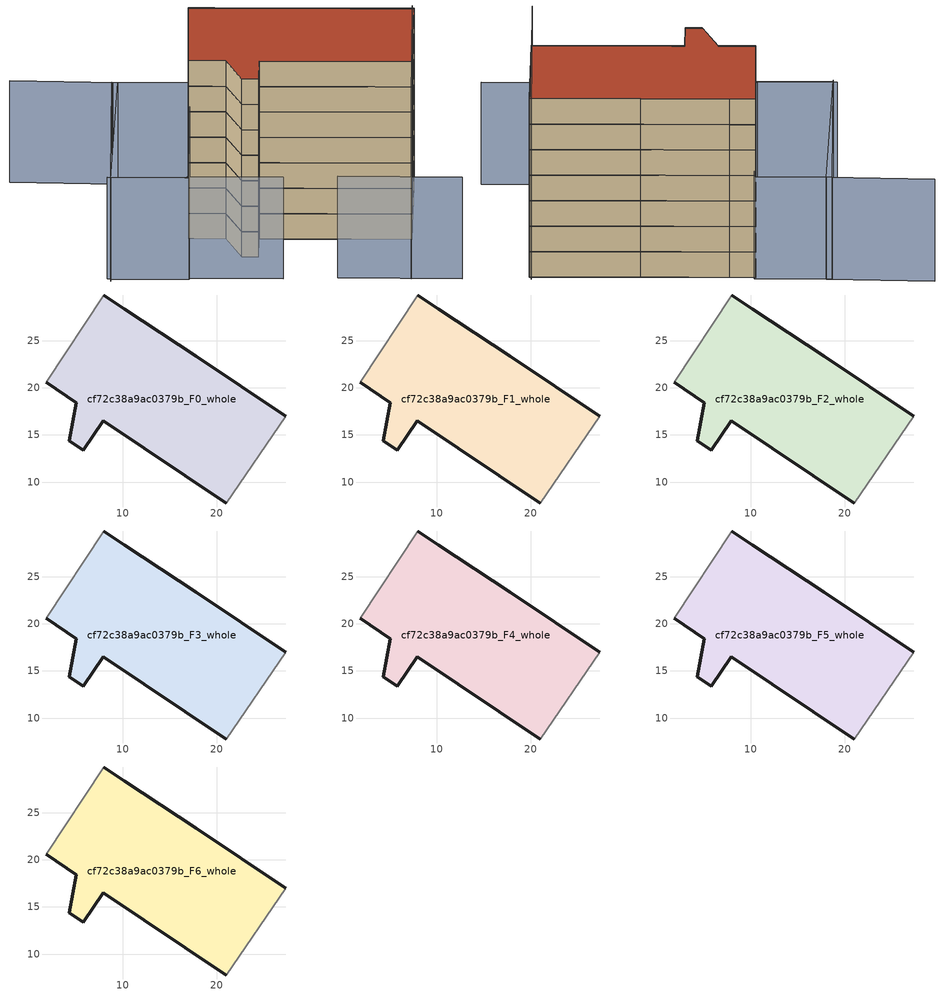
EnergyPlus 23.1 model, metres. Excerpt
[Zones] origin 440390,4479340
cf72c38a9ac0379b_F0_whole
 floor ground (EU_floor_Construction): 21.03,7.77 27.34,17 17.83,23.34 10.25,28.37 8.02,29.87 1.88,20.58 5.08,18.45 4.35,14.39 5.83,13.4 7.93,16.54 z0
 wall outside (EU_wall_Construction): 21.03,7.77 7.93,16.54 5.83,13.4 4.35,14.39 5.08,18.45 1.88,20.58 / 8.02,29.87 10.25,28.37 17.83,23.34 27.34,17 z0:3
 wall adiabatic (EU_wall_Construction): 27.34,17 21.03,7.77 / 1.88,20.58 8.02,29.87 z0:3
cf72c38a9ac0379b_F1_whole
 floor to cf72c38a9ac0379b_F0_whole (EU_floor_Construction): 21.03,7.77 27.34,17 17.82,23.34 10.25,28.37 8.02,29.87 1.88,20.58 5.08,18.45 4.35,14.39 5.83,13.4 7.93,16.54 z3
 wall outside (EU_wall_Construction): 21.03,7.77 7.93,16.54 5.83,13.4 4.35,14.39 5.08,18.45 1.88,20.58 / 8.02,29.87 10.25,28.37 17.83,23.34 27.34,17 z3:6
 wall adiabatic (EU_wall_Construction): 27.34,17 21.03,7.77 / 1.88,20.58 8.02,29.87 z3:6
cf72c38a9ac0379b_F2_whole
 floor to cf72c38a9ac0379b_F1_whole (EU_floor_Construction): 21.03,7.77 27.34,17 17.82,23.34 10.25,28.37 8.02,29.87 1.88,20.58 5.08,18.45 4.35,14.39 5.83,13.4 7.93,16.54 z6
 wall outside (EU_wall_Construction): 21.03,7.77 7.93,16.54 5.83,13.4 4.35,14.39 5.08,18.45 1.88,20.58 / 8.02,29.87 10.25,28.37 17.83,23.34 27.34,17 z6:9
 wall adiabatic (EU_wall_Construction): 27.34,17 21.03,7.77 / 1.88,20.58 8.02,29.87 z6:9
cf72c38a9ac0379b_F3_whole
 floor to cf72c38a9ac0379b_F2_whole (EU_floor_Construction): 21.03,7.77 27.34,17 17.82,23.34 10.25,28.37 8.02,29.87 1.88,20.58 5.08,18.45 4.35,14.39 5.83,13.4 7.93,16.54 z9
 wall outside (EU_wall_Construction): 21.03,7.77 7.93,16.54 5.83,13.4 4.35,14.39 5.08,18.45 1.88,20.58 / 8.02,29.87 10.25,28.37 17.83,23.34 27.34,17 z9:12
 wall adiabatic (EU_wall_Construction): 27.34,17 21.03,7.77 / 1.88,20.58 8.02,29.87 z9:12
cf72c38a9ac0379b_F4_whole
 floor to cf72c38a9ac0379b_F3_whole (EU_floor_Construction): 21.03,7.77 27.34,17 17.82,23.34 10.25,28.37 8.02,29.87 1.88,20.58 5.08,18.45 4.35,14.39 5.83,13.4 7.93,16.54 z12
 wall outside (EU_wall_Construction): 21.03,7.77 7.93,16.54 5.83,13.4 4.35,14.39 5.08,18.45 1.88,20.58 / 8.02,29.87 10.25,28.37 17.83,23.34 27.34,17 z12:15
 wall adiabatic (EU_wall_Construction): 27.34,17 21.03,7.77 / 1.88,20.58 8.02,29.87 z12:15
cf72c38a9ac0379b_F5_whole
 floor to cf72c38a9ac0379b_F4_whole (EU_floor_Construction): 21.03,7.77 27.34,17 17.82,23.34 10.25,28.37 8.02,29.87 1.88,20.58 5.08,18.45 4.35,14.39 5.83,13.4 7.93,16.54 z15
 wall outside (EU_wall_Construction): 21.03,7.77 7.93,16.54 5.83,13.4 4.35,14.39 5.08,18.45 1.88,20.58 / 8.02,29.87 10.25,28.37 17.83,23.34 27.34,17 z15:18
 wall adiabatic (EU_wall_Construction): 27.34,17 21.03,7.77 / 1.88,20.58 8.02,29.87 z15:18
cf72c38a9ac0379b_F6_whole
 floor to cf72c38a9ac0379b_F5_whole (EU_floor_Construction): 21.03,7.77 27.34,17 17.82,23.34 10.25,28.37 8.02,29.87 1.88,20.58 5.08,18.45 4.35,14.39 5.83,13.4 7.93,16.54 z18
 wall outside (EU_wall_Construction): 21.03,7.77 7.93,16.54 5.83,13.4 4.35,14.39 5.08,18.45 1.88,20.58 / 8.02,29.87 10.25,28.37 17.83,23.34 27.34,17 z18:21
 wall adiabatic (EU_wall_Construction): 27.34,17 21.03,7.77 / 1.88,20.58 8.02,29.87 z18:21
 roof outside (EU_roof_Construction): 17.83,23.34 27.34,17 21.03,7.77 7.93,16.54 5.83,13.4 4.35,14.39 5.08,18.45 1.88,20.58 8.02,29.87 10.25,28.37 z21
shading: -9.71,18.19 -2.72,13.43 / 10.19,5.26 20.8,-1.92 / -2.78,13.74 5.42,8.17 / -6.93,40.6 2.15,34.13 / 2.15,34.13 -9.64,17.58 / -9.42,17.89 1.63,34.49 / 1.63,34.49 8.33,30.03 / 8.33,30.03 -2.72,13.43 / -2.72,13.43 -9.42,17.89 z0:12; 16.41,0.99 27.44,17.51 z0:21
[Building]
EU S2 Campaign: North Axis=0; Terrain=City; Solar Distribution=FullExterior
[Site:Location]
Madrid: Latitude=40.5; Longitude=-3.5; Time Zone=1; Elevation=609
[SizingPeriod:WeatherFileDays]
AnnualSizingPeriod: Begin Month=1; Begin Day of Month=1; End Month=12; End Day of Month=31; Day of Week for Start Day=Monday; Use Weather File Daylight Saving Period=No; Use Weather File Rain and Snow Indicators=No
[MATERIAL]
EU_InternalMass_Material: Roughness=MediumRough; Thickness=0.1; Conductivity=1; Density=1800; Specific Heat=900; Thermal Absorptance=0.9; Solar Absorptance=0.7; Visible Absorptance=0.7
[MATERIAL:NOMASS] Roughness=MediumRough; Thermal Absorptance=0.9; Solar Absorptance=0.7; Visible Absorptance=0.7
Name | Thermal Resistance
EU_wall_NoMass | 1.60022
EU_roof_NoMass | 1.57597
EU_floor_NoMass | 0.470652
[CONSTRUCTION]
EU_wall_Construction: EU_wall_NoMass
EU_roof_Construction: EU_roof_NoMass
EU_floor_Construction: EU_floor_NoMass
EU_InternalMass_Construction: EU_InternalMass_Material
[ZONE] Type=1; Multiplier=1; Ceiling Height=autocalculate; Volume=803.351; Floor Area=autocalculate; Part of Total Floor Area=Yes
cf72c38a9ac0379b_F0_whole; cf72c38a9ac0379b_F1_whole; cf72c38a9ac0379b_F2_whole; cf72c38a9ac0379b_F3_whole; cf72c38a9ac0379b_F4_whole; cf72c38a9ac0379b_F5_whole; cf72c38a9ac0379b_F6_whole
[INTERNALMASS] Construction=EU_InternalMass_Construction; Surface Area=267.791
Name | Zone or ZoneList
cf72c38a9ac0379b_F0_whole_EU_InternalMass | cf72c38a9ac0379b_F0_whole
cf72c38a9ac0379b_F1_whole_EU_InternalMass | cf72c38a9ac0379b_F1_whole
cf72c38a9ac0379b_F2_whole_EU_InternalMass | cf72c38a9ac0379b_F2_whole
cf72c38a9ac0379b_F3_whole_EU_InternalMass | cf72c38a9ac0379b_F3_whole
cf72c38a9ac0379b_F4_whole_EU_InternalMass | cf72c38a9ac0379b_F4_whole
cf72c38a9ac0379b_F5_whole_EU_InternalMass | cf72c38a9ac0379b_F5_whole
cf72c38a9ac0379b_F6_whole_EU_InternalMass | cf72c38a9ac0379b_F6_whole
[OTHEREQUIPMENT] Fuel Type=Electricity; Design Level Calculation Method=Watts/Area; Power per Zone Floor Area=1; Fraction Latent=0; Fraction Radiant=0; Fraction Lost=0; Carbon Dioxide Generation Rate=0; EndUse Subcategory=EU_Step8_InternalGains
Name | Zone or ZoneList or Space or SpaceList | Schedule
EU_Step8_InternalGain_cf72c38a9ac0379b_F0_whole_f000 | cf72c38a9ac0379b_F0_whole | EU_Step8_GainSchedule_cf72c38a9ac0379b_F0_whole_f000
EU_Step8_InternalGain_cf72c38a9ac0379b_F1_whole_f000 | cf72c38a9ac0379b_F1_whole | EU_Step8_GainSchedule_cf72c38a9ac0379b_F1_whole_f000
EU_Step8_InternalGain_cf72c38a9ac0379b_F2_whole_f000 | cf72c38a9ac0379b_F2_whole | EU_Step8_GainSchedule_cf72c38a9ac0379b_F2_whole_f000
EU_Step8_InternalGain_cf72c38a9ac0379b_F3_whole_f000 | cf72c38a9ac0379b_F3_whole | EU_Step8_GainSchedule_cf72c38a9ac0379b_F3_whole_f000
EU_Step8_InternalGain_cf72c38a9ac0379b_F4_whole_f000 | cf72c38a9ac0379b_F4_whole | EU_Step8_GainSchedule_cf72c38a9ac0379b_F4_whole_f000
EU_Step8_InternalGain_cf72c38a9ac0379b_F5_whole_f000 | cf72c38a9ac0379b_F5_whole | EU_Step8_GainSchedule_cf72c38a9ac0379b_F5_whole_f000
EU_Step8_InternalGain_cf72c38a9ac0379b_F6_whole_f000 | cf72c38a9ac0379b_F6_whole | EU_Step8_GainSchedule_cf72c38a9ac0379b_F6_whole_f000
[ZONEVENTILATION:DESIGNFLOWRATE] Schedule=EU_AlwaysOn; Design Flow Rate Calculation Method=AirChanges/Hour; Air Changes per Hour=0.480704; Ventilation Type=Natural; Fan Pressure Rise=0; Fan Total Efficiency=1; Constant Term Coefficient=1; Temperature Term Coefficient=0; Velocity Term Coefficient=0; Velocity Squared Term Coefficient=0; Minimum Indoor Temperature=-100; Maximum Indoor Temperature=100; Delta Temperature=-100; Minimum Outdoor Temperature=-100; Maximum Outdoor Temperature=100; Maximum Wind Speed=40
Name | Zone or ZoneList or Space or SpaceList
EU_ConstantAir_cf72c38a9ac0379b_F0_whole | cf72c38a9ac0379b_F0_whole
EU_ConstantAir_cf72c38a9ac0379b_F1_whole | cf72c38a9ac0379b_F1_whole
EU_ConstantAir_cf72c38a9ac0379b_F2_whole | cf72c38a9ac0379b_F2_whole
EU_ConstantAir_cf72c38a9ac0379b_F3_whole | cf72c38a9ac0379b_F3_whole
EU_ConstantAir_cf72c38a9ac0379b_F4_whole | cf72c38a9ac0379b_F4_whole
EU_ConstantAir_cf72c38a9ac0379b_F5_whole | cf72c38a9ac0379b_F5_whole
EU_ConstantAir_cf72c38a9ac0379b_F6_whole | cf72c38a9ac0379b_F6_whole
[HVACTEMPLATE:THERMOSTAT] Constant Heating Setpoint=20; Constant Cooling Setpoint=50
EU_HeatOnly_cf72c38a9ac0379b_F0_whole; EU_HeatOnly_cf72c38a9ac0379b_F1_whole; EU_HeatOnly_cf72c38a9ac0379b_F2_whole; EU_HeatOnly_cf72c38a9ac0379b_F3_whole; EU_HeatOnly_cf72c38a9ac0379b_F4_whole; EU_HeatOnly_cf72c38a9ac0379b_F5_whole; EU_HeatOnly_cf72c38a9ac0379b_F6_whole
[HVACTEMPLATE:ZONE:IDEALLOADSAIRSYSTEM] System Availability Schedule=EU_AlwaysOn; Maximum Heating Supply Air Temperature=50; Minimum Cooling Supply Air Temperature=13; Maximum Heating Supply Air Humidity Ratio=0.0156; Minimum Cooling Supply Air Humidity Ratio=0.0077; Heating Limit=NoLimit; Cooling Limit=NoLimit; Heating Availability Schedule=EU_AlwaysOn; Cooling Availability Schedule=EU_CoolingOff; Dehumidification Control Type=ConstantSensibleHeatRatio; Cooling Sensible Heat Ratio=0.7; Dehumidification Setpoint=60; Humidification Control Type=None; Humidification Setpoint=30; Outdoor Air Method=None; Outdoor Air Flow Rate per Person=0.00944; Outdoor Air Flow Rate per Zone Floor Area=0; Outdoor Air Flow Rate per Zone=0; Demand Controlled Ventilation Type=None; Outdoor Air Economizer Type=NoEconomizer; Heat Recovery Type=None; Sensible Heat Recovery Effectiveness=0.7; Latent Heat Recovery Effectiveness=0.65
Name | Template Thermostat
cf72c38a9ac0379b_F0_whole | EU_HeatOnly_cf72c38a9ac0379b_F0_whole
cf72c38a9ac0379b_F1_whole | EU_HeatOnly_cf72c38a9ac0379b_F1_whole
cf72c38a9ac0379b_F2_whole | EU_HeatOnly_cf72c38a9ac0379b_F2_whole
cf72c38a9ac0379b_F3_whole | EU_HeatOnly_cf72c38a9ac0379b_F3_whole
cf72c38a9ac0379b_F4_whole | EU_HeatOnly_cf72c38a9ac0379b_F4_whole
cf72c38a9ac0379b_F5_whole | EU_HeatOnly_cf72c38a9ac0379b_F5_whole
cf72c38a9ac0379b_F6_whole | EU_HeatOnly_cf72c38a9ac0379b_F6_whole
[SIZING:ZONE] Zone Cooling Design Supply Air Temperature Input Method=SupplyAirTemperature; Zone Cooling Design Supply Air Temperature=13; Zone Heating Design Supply Air Temperature Input Method=SupplyAirTemperature; Zone Heating Design Supply Air Temperature=50; Zone Cooling Design Supply Air Humidity Ratio=0.008; Zone Heating Design Supply Air Humidity Ratio=0.008; Cooling Design Air Flow Method=DesignDay; Cooling Design Air Flow Rate=0; Cooling Minimum Air Flow per Zone Floor Area=0.000762; Cooling Minimum Air Flow=0; Cooling Minimum Air Flow Fraction=0.2; Heating Design Air Flow Method=DesignDay; Heating Design Air Flow Rate=0; Heating Maximum Air Flow per Zone Floor Area=0.002032; Heating Maximum Air Flow=0.141576; Heating Maximum Air Flow Fraction=0.3; Account for Dedicated Outdoor Air System=No; Dedicated Outdoor Air System Control Strategy=NeutralSupplyAir; Dedicated Outdoor Air Low Setpoint Temperature for Design=autosize; Dedicated Outdoor Air High Setpoint Temperature for Design=autosize; Zone Load Sizing Method=Sensible Load Only No Latent Load; Zone Latent Cooling Design Supply Air Humidity Ratio Input Method=HumidityRatioDifference; Zone Cooling Design Supply Air Humidity Ratio Difference=0.005; Zone Latent Heating Design Supply Air Humidity Ratio Input Method=HumidityRatioDifference; Zone Humidification Design Supply Air Humidity Ratio Difference=0.005
cf72c38a9ac0379b_F0_whole; cf72c38a9ac0379b_F1_whole; cf72c38a9ac0379b_F2_whole; cf72c38a9ac0379b_F3_whole; cf72c38a9ac0379b_F4_whole; cf72c38a9ac0379b_F5_whole; cf72c38a9ac0379b_F6_whole
[SCHEDULE:CONSTANT]
Name | Hourly Value
EU_AlwaysOn | 1
EU_CoolingOff | 0
[SCHEDULE:FILE] Column Number=1; Rows to Skip at Top=0; Number of Hours of Data=8760; Column Separator=Comma; Interpolate to Timestep=No; Minutes per Item=60; Adjust Schedule for Daylight Savings=Yes
Name | File
EU_Step8_GainSchedule_cf72c38a9ac0379b_F0_whole_f000 | ../../schedules/cf72c38a9ac0379b/cf72c38a9ac0379b_F0_whole_f000_gain.csv
EU_Step8_GainSchedule_cf72c38a9ac0379b_F1_whole_f000 | ../../schedules/cf72c38a9ac0379b/cf72c38a9ac0379b_F1_whole_f000_gain.csv
EU_Step8_GainSchedule_cf72c38a9ac0379b_F2_whole_f000 | ../../schedules/cf72c38a9ac0379b/cf72c38a9ac0379b_F2_whole_f000_gain.csv
EU_Step8_GainSchedule_cf72c38a9ac0379b_F3_whole_f000 | ../../schedules/cf72c38a9ac0379b/cf72c38a9ac0379b_F3_whole_f000_gain.csv
EU_Step8_GainSchedule_cf72c38a9ac0379b_F4_whole_f000 | ../../schedules/cf72c38a9ac0379b/cf72c38a9ac0379b_F4_whole_f000_gain.csv
EU_Step8_GainSchedule_cf72c38a9ac0379b_F5_whole_f000 | ../../schedules/cf72c38a9ac0379b/cf72c38a9ac0379b_F5_whole_f000_gain.csv
EU_Step8_GainSchedule_cf72c38a9ac0379b_F6_whole_f000 | ../../schedules/cf72c38a9ac0379b/cf72c38a9ac0379b_F6_whole_f000_gain.csv
